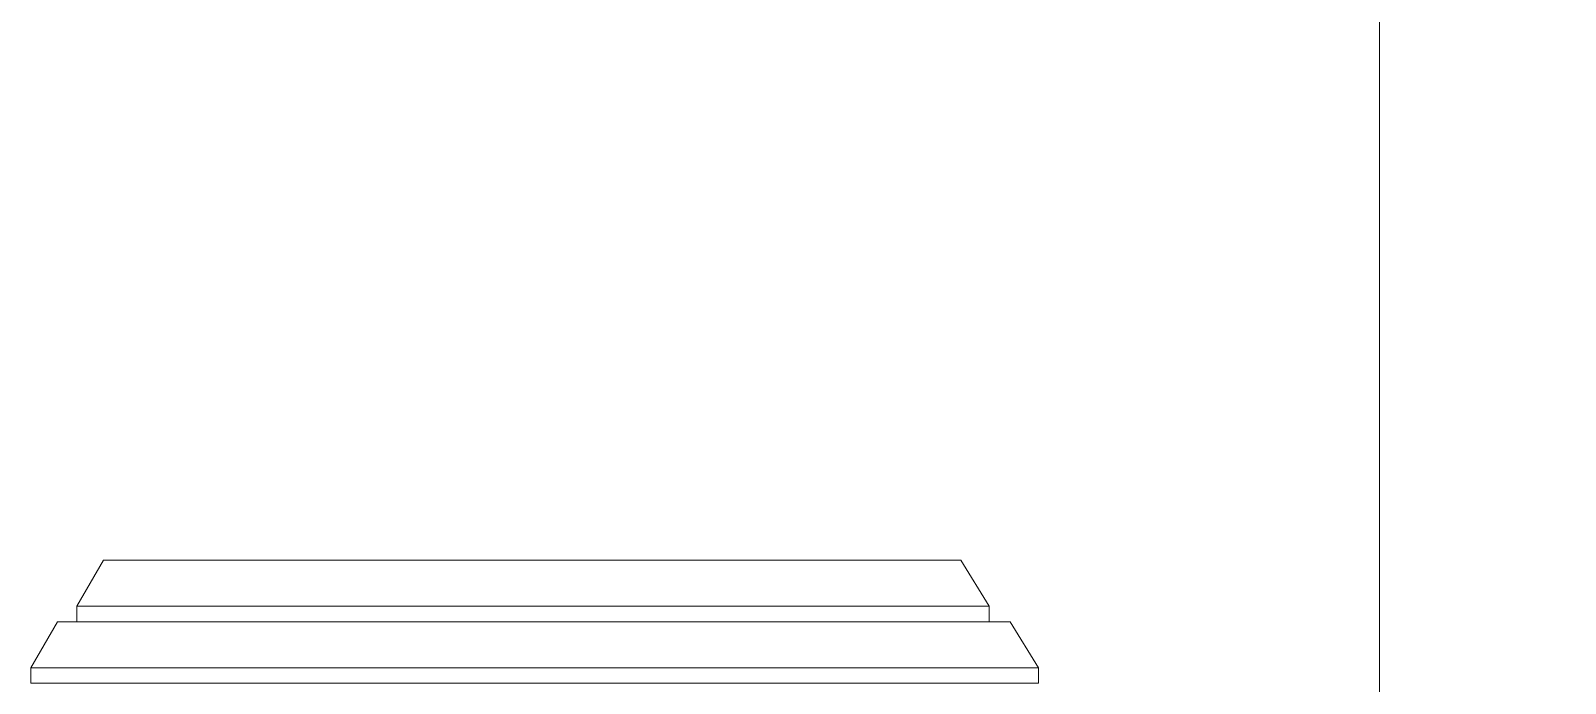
# Model space of a CAD drawing. Header units: millimetres. Extents: x -46169 to 237885, y -84465 to 18123.
# Drawn here: x 226344.9 to 226843.3, y -83932.6 to -83720.6 of the extents above; entities that cross this region are included whole.
import ezdxf

# ---------------------------------------------------------------- set-up
doc = ezdxf.new("R2010")
doc.units = ezdxf.units.MM
doc.header["$MEASUREMENT"] = 0
doc.linetypes.add('Wipeout_Contour', pattern=[1000, 0, -1000])
doc.layers.add('New_A-25-M_Wall_Ext', color=7, linetype='Continuous')
doc.layers.add('New_A-35-M_FFE_Sanitary', color=7, linetype='Continuous')
doc.layers.add('New_A-25-M_Wall_Ext_Pen_No__75', color=7, linetype='Continuous', lineweight=20, true_color=0x606060)
doc.layers.add('New_A-35-M_FFE_Sanitary_Pen_No__64', color=7, linetype='Continuous', lineweight=20, true_color=0x606060)

# ---------------------------------------------------------------- blocks, each defined once
blk = doc.blocks.new('Section Elem_321_4', base_point=(208268.76, -84332.61))
at = {"color": 254, "linetype": 'Wipeout_Contour', "lineweight": 0, "ltscale": 966511.822322}
blk.add_wipeout([(226843.24, -84302.61), (226843.27, -84302.61), (226843.27, -82132.61), (226843.24, -82132.61)], dxfattribs=at).dxf.layer = 'New_A-35-M_FFE_Sanitary'
blk = doc.blocks.new('Section Elem_324_4', base_point=(208268.76, -84332.61))
at = {"color": 254, "linetype": 'Wipeout_Contour', "lineweight": 0, "ltscale": 966398.430112}
blk.add_wipeout([(226782.88, -84302.61), (226843.24, -84302.61), (226843.24, -82132.61), (226782.88, -82132.61)], dxfattribs=at).dxf.layer = 'New_A-35-M_FFE_Sanitary'
at = {"layer": 'New_A-35-M_FFE_Sanitary_Pen_No__64', "linetype": 'Continuous'}
blk.add_line((226782.88, -84302.61), (226782.88, -82132.61), dxfattribs=at)
blk = doc.blocks.new('Section Elem_418_4', base_point=(208268.76, -84332.61))
at = {"color": 254, "linetype": 'Wipeout_Contour', "lineweight": 0, "ltscale": 966266.820434}
blk.add_wipeout([(226362.94, -83932.61), (226672.19, -83932.61), (226672.19, -83927.61), (226362.94, -83927.61)], dxfattribs=at).dxf.layer = 'New_A-25-M_Wall_Ext'
at = {"color": 254, "linetype": 'Wipeout_Contour', "lineweight": 0, "ltscale": 965652.989766}
blk.add_wipeout([(226344.88, -83927.61), (226344.88, -83932.61), (226362.94, -83932.61), (226362.94, -83927.61)], dxfattribs=at).dxf.layer = 'New_A-25-M_Wall_Ext'
at = {"layer": 'New_A-25-M_Wall_Ext_Pen_No__75', "linetype": 'Continuous'}
for p, q in [((226344.88, -83932.61), (226362.94, -83932.61)), ((226362.94, -83932.61), (226672.19, -83932.61))]:
    blk.add_line(p, q, dxfattribs=at)
at = {"color": 254, "linetype": 'Wipeout_Contour', "lineweight": 0, "ltscale": 966251.77559}
blk.add_wipeout([(226370.97, -83912.61), (226362.94, -83927.61), (226672.19, -83927.61), (226662.93, -83912.61)], dxfattribs=at).dxf.layer = 'New_A-25-M_Wall_Ext'
at = {"layer": 'New_A-25-M_Wall_Ext_Pen_No__75', "linetype": 'Continuous'}
for p, q in [((226662.93, -83912.61), (226672.19, -83927.61)), ((226672.19, -83927.61), (226672.19, -83932.61))]:
    blk.add_line(p, q, dxfattribs=at)
at = {"color": 254, "linetype": 'Wipeout_Contour', "lineweight": 0, "ltscale": 966235.035565}
blk.add_wipeout([(226376.84, -83912.61), (226656.16, -83912.61), (226656.16, -83907.61), (226376.84, -83907.61)], dxfattribs=at).dxf.layer = 'New_A-25-M_Wall_Ext'
at = {"color": 254, "linetype": 'Wipeout_Contour', "lineweight": 0, "ltscale": 965654.751167}
blk.add_wipeout([(226353.59, -83912.61), (226344.88, -83927.61), (226362.94, -83927.61), (226370.97, -83912.61)], dxfattribs=at).dxf.layer = 'New_A-25-M_Wall_Ext'
at = {"layer": 'New_A-25-M_Wall_Ext_Pen_No__75', "linetype": 'Continuous'}
for p, q in [((226344.88, -83927.61), (226353.59, -83912.61)), ((226344.88, -83932.61), (226344.88, -83927.61)), ((226362.94, -83927.61), (226344.88, -83927.61)), ((226672.19, -83927.61), (226362.94, -83927.61))]:
    blk.add_line(p, q, dxfattribs=at)
at = {"color": 254, "linetype": 'Wipeout_Contour', "lineweight": 0, "ltscale": 965679.302621}
blk.add_wipeout([(226376.84, -83907.61), (226359.84, -83907.61), (226359.84, -83912.61), (226376.84, -83912.61)], dxfattribs=at).dxf.layer = 'New_A-25-M_Wall_Ext'
at = {"layer": 'New_A-25-M_Wall_Ext_Pen_No__75', "linetype": 'Continuous'}
for p, q in [((226370.97, -83912.61), (226353.59, -83912.61)), ((226662.93, -83912.61), (226370.97, -83912.61))]:
    blk.add_line(p, q, dxfattribs=at)
at = {"color": 254, "linetype": 'Wipeout_Contour', "lineweight": 0, "ltscale": 966219.994115}
blk.add_wipeout([(226384.87, -83892.61), (226376.84, -83907.61), (226656.16, -83907.61), (226646.91, -83892.61)], dxfattribs=at).dxf.layer = 'New_A-25-M_Wall_Ext'
at = {"layer": 'New_A-25-M_Wall_Ext_Pen_No__75', "linetype": 'Continuous'}
for p in [(226646.91, -83892.61), (226656.16, -83912.61)]:
    blk.add_line(p, (226656.16, -83907.61), dxfattribs=at)
at = {"color": 254, "linetype": 'Wipeout_Contour', "lineweight": 0, "ltscale": 965681.067242}
blk.add_wipeout([(226368.55, -83892.61), (226359.84, -83907.61), (226376.84, -83907.61), (226384.87, -83892.61)], dxfattribs=at).dxf.layer = 'New_A-25-M_Wall_Ext'
at = {"layer": 'New_A-25-M_Wall_Ext_Pen_No__75', "linetype": 'Continuous'}
for p, q in [((226359.84, -83907.61), (226368.55, -83892.61)), ((226384.87, -83892.61), (226368.55, -83892.61)), ((226646.91, -83892.61), (226384.87, -83892.61)), ((226359.84, -83912.61), (226359.84, -83907.61)), ((226376.84, -83907.61), (226359.84, -83907.61)), ((226656.16, -83907.61), (226376.84, -83907.61))]:
    blk.add_line(p, q, dxfattribs=at)

msp = doc.modelspace()

# ---------------------------------------------------------------- block references
at = {"layer": 'New_A-35-M_FFE_Sanitary'}
msp.add_blockref('Section Elem_321_4', (208268.76, -84332.61), dxfattribs=at)

# ---------------------------------------------------------------- next in the draw order: block references
msp.add_blockref('Section Elem_324_4', (208268.76, -84332.61), dxfattribs=at)

# ---------------------------------------------------------------- next in the draw order: block references
at = {"layer": 'New_A-25-M_Wall_Ext'}
msp.add_blockref('Section Elem_418_4', (208268.76, -84332.61), dxfattribs=at)

doc.saveas('drawing.dxf')
